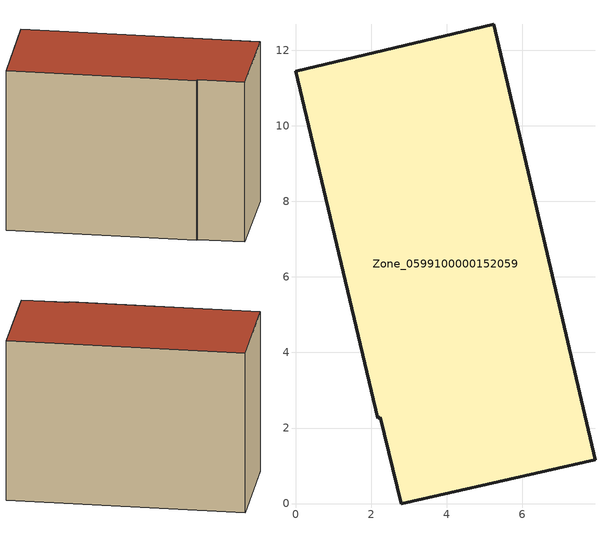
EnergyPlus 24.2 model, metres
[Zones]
Zone_0599100000152059
 floor ground (C_G): 0,11.45 5.25,12.68 7.93,1.16 2.81,0 2.25,2.28 2.18,2.27 z0
 wall outside (C_F): 5.25,12.68 0,11.45 2.18,2.27 2.25,2.28 2.81,0 7.93,1.16 5.25,12.68 z0:8.46
 roof outside (C_R): 7.93,1.16 5.25,12.68 0,11.45 2.18,2.27 2.25,2.28 2.81,0 z8.46
[BUILDING]
Pand.0599100000152059: North Axis=0; Terrain=City; Loads Convergence Tolerance Value=0.04; Temperature Convergence Tolerance Value=0.4; Solar Distribution=FullExterior; Maximum Number of Warmup Days=25; Minimum Number of Warmup Days=1
[Site:Location]
Rotterdam.The.Hague.AP_ZH_NLD Design_Conditions: Latitude=51.96; Longitude=4.45; Time Zone=1; Elevation=-4.5
[SITE:GROUNDTEMPERATURE:BUILDINGSURFACE]
18, 18, 18, 18, 18, 18, 18, 18, 18, 18, 18, 18
[MATERIAL] Thermal Absorptance=0.9; Solar Absorptance=0.7; Visible Absorptance=0.7
Name | Roughness | Thickness | Conductivity | Density | Specific Heat
G.TI.1975-1991 | MediumSmooth | 0.15 | 0.288461 | 540 | 1210
F.TI.1975-1991 | Rough | 0.3 | 0.230769 | 1920 | 840
R.TI.1975-1991 | MediumRough | 0.2 | 0.153846 | 1500 | 1000
[CONSTRUCTION]
C_G: G.TI.1975-1991
C_F: F.TI.1975-1991
C_R: R.TI.1975-1991
[ZONE]
Zone_0599100000152059: Type=1; Multiplier=1; Ceiling Height=Autocalculate; Volume=Autocalculate; Floor Area=autocalculate; Part of Total Floor Area=Yes
[ZONEINFILTRATION:DESIGNFLOWRATE]
Infil_Zone_0599100000152059: Zone or ZoneList or Space or SpaceList=Zone_0599100000152059; Schedule=AlwaysOn; Design Flow Rate Calculation Method=Flow/Area; Flow Rate per Floor Area=0.003; Constant Term Coefficient=1; Temperature Term Coefficient=0; Velocity Term Coefficient=0; Velocity Squared Term Coefficient=0
[HVACTEMPLATE:ZONE:IDEALLOADSAIRSYSTEM]
Zone_0599100000152059: Maximum Heating Supply Air Temperature=50; Minimum Cooling Supply Air Temperature=13; Maximum Heating Supply Air Humidity Ratio=0.0156; Minimum Cooling Supply Air Humidity Ratio=0.0077; Heating Limit=NoLimit; Cooling Limit=NoLimit; Dehumidification Control Type=ConstantSensibleHeatRatio; Cooling Sensible Heat Ratio=0.7; Dehumidification Setpoint=60; Humidification Control Type=None; Humidification Setpoint=30; Outdoor Air Method=None; Outdoor Air Flow Rate per Person=0.00944; Outdoor Air Flow Rate per Zone Floor Area=0; Outdoor Air Flow Rate per Zone=0; Demand Controlled Ventilation Type=None; Outdoor Air Economizer Type=NoEconomizer; Heat Recovery Type=None; Sensible Heat Recovery Effectiveness=0.7; Latent Heat Recovery Effectiveness=0.65
[ZONECONTROL:THERMOSTAT]
ThermostatControl_Zone_0599100000152059: Zone or ZoneList=Zone_0599100000152059; Control Type Schedule=DualSetpointControlType; Control 1=Thermostat_Zone_0599100000152059; Temperature Difference Between Cutout And Setpoint=0
[THERMOSTATSETPOINT:DUALSETPOINT]
Thermostat_Zone_0599100000152059: Heating Setpoint Temperature Schedule=HeatingSetpoint_Zone_0599100000152059; Cooling Setpoint Temperature Schedule=CoolingSetpoint_Zone_0599100000152059
[SCHEDULE:COMPACT]
HeatingSetpoint_Zone_0599100000152059: Through: 12/31, For: AllDays, Until: 24:00, 21
CoolingSetpoint_Zone_0599100000152059: Through: 12/31, For: AllDays, Until: 24:00, 24
DualSetpointControlType: Through: 12/31, For: AllDays, Until: 24:00, 4
AlwaysOn: Through: 12/31, For: AllDays, Until: 24:00, 1
